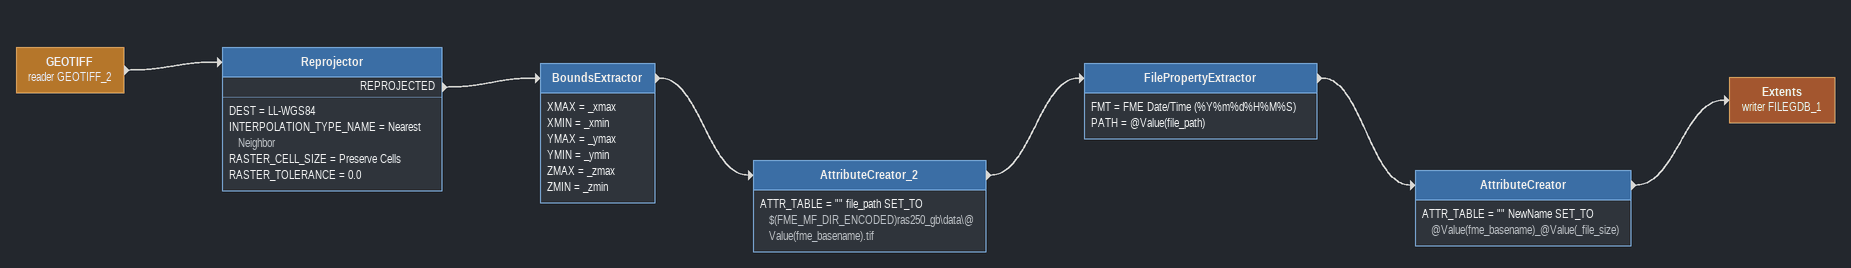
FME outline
GEOTIFF (reader GEOTIFF_2)
    -> Reprojector
Reprojector
    DEST = LL-WGS84
    INTERPOLATION_TYPE_NAME = Nearest Neighbor
    RASTER_CELL_SIZE = Preserve Cells
    RASTER_TOLERANCE = 0.0
    REPROJECTED -> BoundsExtractor
BoundsExtractor
    XMAX = _xmax
    XMIN = _xmin
    YMAX = _ymax
    YMIN = _ymin
    ZMAX = _zmax
    ZMIN = _zmin
    -> AttributeCreator_2
AttributeCreator_2
    ATTR_TABLE = "" file_path SET_TO $(FME_MF_DIR_ENCODED)ras250_gb\data\@Value(fme_basename).tif
    -> FilePropertyExtractor
FilePropertyExtractor
    FMT = FME Date/Time (%Y%m%d%H%M%S)
    PATH = @Value(file_path)
    -> AttributeCreator
AttributeCreator
    ATTR_TABLE = "" NewName SET_TO @Value(fme_basename)_@Value(_file_size)
    -> Extents (writer FILEGDB_1)
Extents (writer FILEGDB_1)
